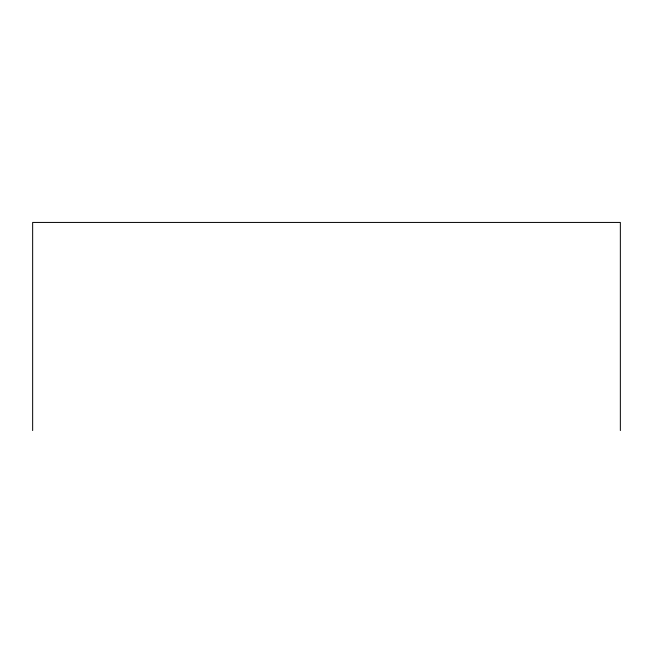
<?xml version="1.0" encoding="UTF-8"?>
<svg xmlns="http://www.w3.org/2000/svg" width="653" height="653" viewBox="0 0 653 653"><rect width="100%" height="100%" fill="white"/><g stroke="black" fill="none" stroke-linecap="round" stroke-linejoin="round"><path stroke-width="0.98" d="M620.35 430.564L620.35 222.436L32.65 222.436L32.65 430.564"/></g></svg>
